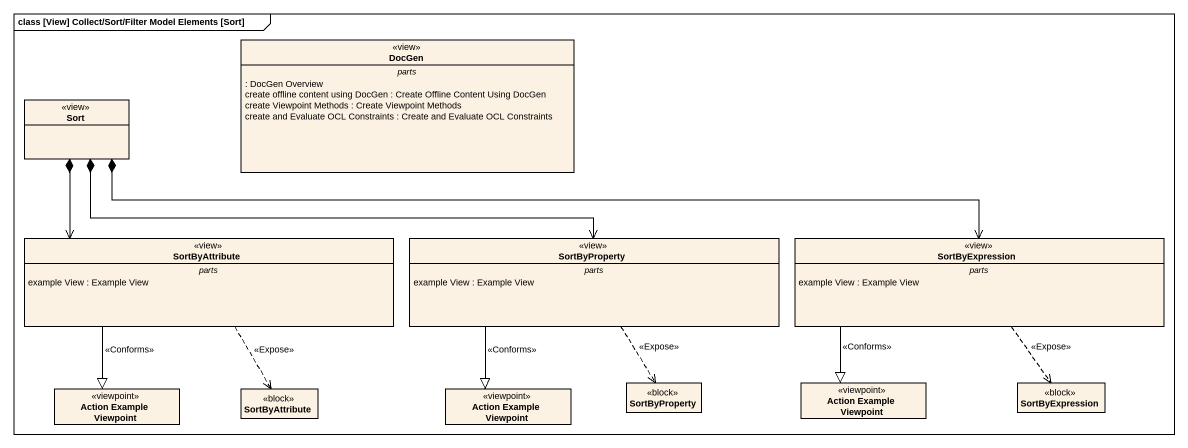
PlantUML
@startuml
mainframe class [View] Collect/Sort/Filter Model Elements [Sort]
hide circle
hide empty members
class DocGen <<view>> {
  -- parts --
  : DocGen Overview
  create offline content using DocGen : Create Offline Content Using DocGen
  create Viewpoint Methods : Create Viewpoint Methods
  create and Evaluate OCL Constraints : Create and Evaluate OCL Constraints
}
class Sort <<view>>
class SortByAttribute <<view>> {
  -- parts --
  example View : Example View
}
class SortByProperty <<view>> {
  -- parts --
  example View : Example View
}
class SortByExpression <<view>> {
  -- parts --
  example View : Example View
}
class "SortByProperty" as SortByProperty_2 <<block>>
class "Action Example Viewpoint" as Action_Example_Viewpoint <<viewpoint>>
class "SortByExpression" as SortByExpression_2 <<block>>
class "Action Example Viewpoint" as Action_Example_Viewpoint_2 <<viewpoint>>
class "SortByAttribute" as SortByAttribute_2 <<block>>
class "Action Example Viewpoint" as Action_Example_Viewpoint_3 <<viewpoint>>
Sort *--> SortByAttribute
Sort *-right-> SortByProperty
Sort *-right-> SortByExpression
SortByAttribute --|> Action_Example_Viewpoint_2 : <<Conforms>>
SortByAttribute ..> SortByAttribute_2 : <<Expose>>
SortByProperty ..> SortByProperty_2 : <<Expose>>
SortByProperty --|> Action_Example_Viewpoint_3 : <<Conforms>>
SortByExpression --|> Action_Example_Viewpoint : <<Conforms>>
SortByExpression ..> SortByExpression_2 : <<Expose>>
@enduml
